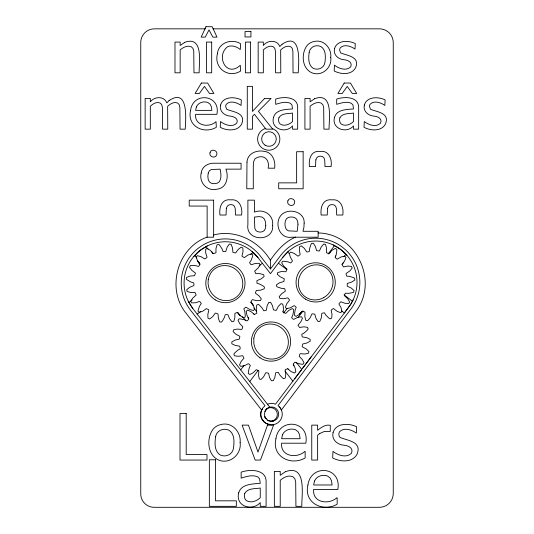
<?xml version="1.0" encoding="UTF-8"?>
<svg xmlns="http://www.w3.org/2000/svg" width="534" height="534" viewBox="0 0 534 534"><rect width="100%" height="100%" fill="white"/><g stroke="black" fill="none" stroke-linecap="round" stroke-linejoin="round"><path stroke-width="0.8" d="M341.914 264.423L343.462 266.92L347.707 266.059L351.472 266.393L352.173 268.068L349.77 270.985L346.179 273.415L346.052 273.955L346.639 276.105L349.543 276.358L353.214 277.52L354.663 278.234L354.81 280.05L351.626 282.086L347.254 283.481L347.24 286.211L351.185 288.006L354.035 290.489L353.621 292.258L352.08 292.752L348.281 293.36L345.371 293.179L344.47 295.215L344.517 295.776L347.714 298.706L349.657 301.944L348.709 303.499L344.937 303.272L340.866 301.79L339.097 303.486L338.97 304.033L341.099 307.804L341.947 311.489L340.572 312.677L337.054 311.295L333.637 308.625L333.082 308.672L331.14 310.174L332.001 314.419L331.667 318.184L329.992 318.885L328.69 317.93L325.96 315.22L324.398 312.757L322.222 313.224L321.795 313.591L321.308 317.897L319.826 321.375L318.01 321.528L315.981 318.344L314.786 314.172L312.083 313.778L310.054 317.904L307.577 320.747L305.802 320.333L304.854 316.675L305.007 312.343L304.64 311.916L302.284 311.229L299.354 314.426L296.116 316.368L294.561 315.427L294.568 313.812L295.162 310.007L296.23 307.29L294.574 305.808L294.027 305.682L290.256 307.818L286.571 308.659L285.383 307.284L286.765 303.766L289.435 300.348L289.388 299.794L287.886 297.852L283.641 298.72L279.876 298.386L279.175 296.704L281.572 293.787L285.169 291.364L285.296 290.816L284.709 288.674L281.798 288.42L278.134 287.252L276.685 286.538L276.539 284.729L279.723 282.693L283.888 281.498L284.282 278.795L280.163 276.772L277.313 274.289L277.727 272.52L281.385 271.566L285.717 271.719L286.144 271.352L286.831 269.002L283.634 266.072L281.692 262.828L282.64 261.273L284.248 261.28L288.053 261.874L290.77 262.948L292.252 261.286L292.378 260.739L290.249 256.967L289.401 253.29L290.776 252.101L294.294 253.483L297.999 256.2L300.208 254.605L299.347 250.353L299.681 246.595L301.356 245.887L304.273 248.29L306.696 251.881L307.244 252.015L309.386 251.421L309.647 248.517L310.808 244.846L311.522 243.404L313.338 243.25L315.367 246.434L316.562 250.6L318.978 251.04L319.492 250.82L321.294 246.875L323.771 244.025L325.546 244.445L326.494 248.103L326.341 252.435L326.708 252.856L329.064 253.543L331.994 250.346L335.232 248.41L336.787 249.351L336.78 250.967L336.186 254.765L335.118 257.481L336.774 258.97L337.321 259.09L341.092 256.961L344.777 256.113L345.965 257.495L344.584 261.006L342.1 264.203M272.707 421.179A7.129 7.129 0 0 0 276.045 408.583L275.437 408.15A7.129 7.129 0 0 0 273.395 407.248L272.667 407.095A7.129 7.129 0 0 0 270.438 407.102L269.71 407.255A7.129 7.129 0 0 0 267.674 408.17L265.211 410.92L264.45 413.783A7.129 7.129 0 0 0 271.219 421.259L273.435 421.019L272.447 421.206M318.064 232.957C356.572 233.311 379.494 282.219 355.29 312.123L281.411 409.978L280.17 407.789L278.007 405.613L350.938 309.012A44.188 44.188 0 0 0 345.838 250.099L342.301 247.122A44.188 44.188 0 0 0 280.41 255.766L270.438 268.976L260.258 255.919A44.188 44.188 0 0 0 202.032 245.6L198.241 248.25A44.188 44.188 0 0 0 190.571 310.267L265.004 405.713L262.875 407.923L261.667 410.132L186.266 313.445C165.954 289.061 177.195 247.696 207.145 237.103M353.121 299.888L351.085 303.706L344.37 312.984L341.707 310.975M335.192 256.927L335.779 255.899M301.463 312.45L302.097 311.456L299.354 314.426L302.284 311.229M311.422 356.558L275.497 404.205L274.796 403.944A10.693 10.693 0 0 0 268.188 403.998L267.494 404.271M302.418 368.52L348.662 307.297A41.338 41.338 0 0 0 340.579 249.398L333.176 244.939M294.661 378.813L301.757 369.394L296.223 362.299M270.438 268.976L270.364 260.192C276.872 250.7 284.809 241.582 295.689 237.089M288.587 251.167L282.686 257.481L270.471 273.655L258.009 257.675L252.008 251.454M240.68 369.888L244.138 365.316M283.641 312.984L287.145 308.345M328.13 254.057L334.484 245.64M249.758 381.53L258.069 370.523M298.019 317.603L303.025 310.975M343.909 256.821L345.865 254.231M329.465 252.909L330.706 251.441M342.474 263.923L343.716 262.454M193.775 256.494L199.996 250.499L207.326 245.927M188.963 302.478L192.16 299.988M250.539 254.464L253.096 252.469M197.2 314.132L200.49 311.569M259.103 265.859L262.394 263.295M323.778 297.592C319.552 300.015 314.319 300.635 309.68 299.1A16.474 16.474 0 0 1 301.243 292.732C298.493 288.687 297.658 283.487 298.833 278.755A18.47 18.47 0 0 1 307.571 267.187C311.789 264.757 317.029 264.136 321.668 265.678A16.474 16.474 0 0 1 330.105 272.046C332.856 276.091 333.69 281.291 332.515 286.017A18.47 18.47 0 0 1 323.778 297.585M213.473 235.013C235.581 229.033 258.917 241.068 270.364 260.192M205.477 28.836L154.76 28.836A13.677 13.677 0 0 0 140.749 42.847L140.749 493.289A13.417 13.417 0 0 0 154.76 507.3L379.24 507.3A13.811 13.811 0 0 0 393.251 493.289L393.251 42.847A13.764 13.764 0 0 0 379.24 28.836L212.959 28.836M213.193 253.737L215.956 252.736L215.983 248.397L217.078 244.786L218.86 244.438L219.941 245.64L222.057 248.851L223.085 251.587L225.315 251.567L225.802 251.3L227.164 247.182L229.32 244.085L231.129 244.305L232.464 247.836L232.937 252.408L235.607 252.976L238.177 249.478L241.188 247.202L242.837 247.97L243.017 251.741L241.982 255.953L242.249 256.447L244.418 257.595L247.936 255.072L251.507 253.83L252.836 255.072L252.502 256.654L251.14 260.252L249.538 262.688L250.86 264.484L251.367 264.717L255.492 263.402L259.27 263.329L260.151 264.917L258.082 268.075L254.658 271.145L255.773 273.635L260.105 273.662L263.723 274.756L264.07 276.545L261.126 278.908L257.108 280.544L256.867 281.051L257.008 283.274L259.804 284.115L263.155 286.01L264.423 287.005L264.203 288.807L260.665 290.149L256.347 290.463L255.426 292.739L255.532 293.286L259.023 295.856L261.306 298.866L260.539 300.515L256.761 300.695L252.555 299.661L252.061 299.934L250.907 302.097L253.436 305.622L254.678 309.186L253.436 310.514L249.792 309.526L246.107 307.237L245.553 307.344L243.838 308.759L244.799 311.516L245.239 315.34L245.179 316.956L243.591 317.837L240.427 315.761L237.363 312.343L234.867 313.451L234.847 317.79L233.752 321.401L231.963 321.748L229.6 318.805L227.958 314.793L227.457 314.553L225.235 314.686L224.387 317.483L222.498 320.834L221.503 322.109L219.701 321.882L218.359 318.351L218.039 314.025L215.769 313.104L215.215 313.211L212.652 316.709L209.642 318.992L207.993 318.217L207.813 314.446L208.841 310.234L208.574 309.747L206.411 308.592L202.887 311.122L199.322 312.357L197.987 311.115L198.328 309.54L199.683 305.935L201.291 303.499L199.97 301.703L199.462 301.47L195.331 302.785L191.552 302.865L190.671 301.269L192.747 298.112L196.165 295.042L195.05 292.552L190.718 292.525L187.1 291.43L186.76 289.648L189.703 287.279L193.715 285.643L193.955 285.136L193.815 282.913L191.025 282.072L187.674 280.183L186.399 279.182L186.626 277.38L190.157 276.038L194.483 275.724L195.404 273.448L195.29 272.901L191.799 270.331L189.517 267.32L190.291 265.672L191.893 265.505L195.738 265.685L198.555 266.453L199.849 264.644L199.916 264.09L197.386 260.572L196.152 257.001L197.393 255.673L201.038 256.667L204.722 258.95L206.805 257.648L207.038 257.141L205.717 253.009L205.643 249.238L207.239 248.357L210.396 250.426L213.193 253.737L212.265 252.635M287.512 252.195L289.455 253.663M344.003 294.848L352.42 301.203M278.388 263.169L287.038 269.703M283.234 312.423L285.783 313.405L288.867 310.354L292.198 308.572L293.707 309.587L293.62 311.202L292.839 314.967L291.637 317.63L293.226 319.192L293.76 319.345L297.632 317.403L301.356 316.735L302.471 318.171L300.922 321.615L298.025 325.179L299.514 327.469L303.793 326.815L307.537 327.329L308.158 329.037L307.143 330.292L304.3 332.882L301.763 334.331L302.124 336.527L302.471 336.967L306.75 337.668L310.147 339.317L310.207 341.133L306.93 343.008L302.711 343.996L302.157 346.386L302.351 346.913L306.202 348.902L308.926 351.519L308.418 353.268L304.72 354.035L300.402 353.675L299.961 354.015L299.16 356.338L302.204 359.422L303.986 362.753L302.972 364.255L301.356 364.175L297.592 363.394L294.928 362.192L293.366 363.774L293.213 364.315L295.162 368.186L295.823 371.904L294.388 373.026L290.943 371.47L287.666 368.64L285.189 369.788L285.75 374.347L285.229 378.092L283.521 378.713L282.266 377.698L279.676 374.848L278.234 372.311L276.031 372.679L275.597 373.019L274.89 377.298L273.248 380.702L271.426 380.762L269.55 377.485L268.562 373.259L266.172 372.705L265.645 372.899L263.656 376.75L261.039 379.474L259.29 378.973L258.523 375.275L258.883 370.956L258.543 370.509L256.22 369.708L253.143 372.759L249.812 374.541L248.303 373.52L248.39 371.911L249.164 368.14L250.366 365.483L248.784 363.921L248.243 363.767L244.372 365.71L240.654 366.377L239.532 364.942L241.088 361.498L243.918 358.214L242.77 355.737L238.211 356.298L234.466 355.784L233.845 354.075L234.867 352.82L237.71 350.231L240.247 348.782L239.886 346.586L239.539 346.145L235.26 345.445L231.863 343.796L231.796 341.98L235.08 340.105L239.299 339.117L239.853 336.727L239.659 336.2L235.808 334.211L233.084 331.594L233.585 329.845L237.283 329.077L241.602 329.438L242.049 329.091L242.85 326.775L239.799 323.691L238.017 320.36L239.038 318.858L240.647 318.938L244.418 319.719L247.075 320.921L248.644 319.339L248.797 318.798L246.848 314.926L246.181 311.209L247.616 310.087L251.06 311.636L254.344 314.473L256.821 313.325L256.26 308.765L256.774 305.021L258.483 304.4L259.738 305.415L262.327 308.265L263.776 310.801L265.972 310.434L266.413 310.087L267.113 305.815L268.762 302.411L270.578 302.351L272.453 305.628L273.448 309.853L275.838 310.408L276.358 310.214L278.347 306.362L280.971 303.639L282.713 304.14L283.133 305.695L283.554 309.52L283.234 312.423L282.606 311.028M251.087 302.324L253.436 305.622L250.907 302.097M199.736 263.863L197.386 260.572L199.916 264.09M346.893 255.299L340.579 249.398A41.338 41.338 0 0 0 282.686 257.481M293.353 364.568L294.06 365.516M248.65 318.544L247.95 317.596M239.379 314.533L240.427 315.761L237.63 312.45M279.395 406.855L280.17 407.789M253.383 313.358L254.131 314.272M287.873 368.84L288.627 369.755M251.447 302.618L252.635 304.133M205.79 246.341L208.06 249.251M253.83 307.944L256.44 311.289M194.783 255.412L196.779 257.969M242.59 316.709L245.647 320.634M284.896 370.963L292.872 381.189M198.194 262.054L199.376 263.569M188.242 301.183L192.814 308.512L269.803 407.235M211.638 251.567L212.819 253.083M238.004 313.104L239.185 314.619M264.557 416.647L266.045 418.643L264.704 416.827M265.819 409.611A6.755 6.755 0 0 1 274.937 409.211A6.755 6.755 0 0 1 276.125 418.255A6.755 6.755 0 0 1 267.22 420.231M270.591 424.437A10.053 10.053 0 0 1 261.887 409.358M272.313 128.547A11.134 11.134 0 0 1 277.573 145.869A11.134 11.134 0 0 1 259.484 145.275A11.134 11.134 0 0 1 265.859 128.34M192.814 308.512A41.338 41.338 0 0 1 199.996 250.499A41.338 41.338 0 0 1 258.009 257.675M264.911 411.601A7.129 7.129 0 0 1 267.073 408.61M280.791 408.717A10.693 10.693 0 0 1 271.652 424.83A10.693 10.693 0 0 1 262.267 408.864M298.005 224.18L297.204 231.295L288.4 230.848L286.411 229.513C284.468 226.329 284.428 221.997 286.411 218.82L288.353 217.411L291.224 216.938L294.254 217.405L296.363 218.806L297.598 221.083L298.005 224.18M304.16 223.112L303.899 227.491L302.978 231.295L318.157 231.295L318.157 237.209L291.951 237.209C279.536 239.299 273.782 223.125 281.385 214.848C288.634 207.579 304.841 211.497 304.16 223.112M240.126 442.613C241.762 454.574 229.36 465.081 218.046 459.787C207.152 454.327 206.378 437.94 213.22 429.009A13.917 13.917 0 0 1 221.209 424.463C232.063 421.706 241.308 432.133 240.126 442.613M330.766 57.458C332.215 67.992 321.294 77.236 311.342 72.577C301.75 67.771 301.076 53.353 307.097 45.49A12.249 12.249 0 0 1 314.125 41.492C323.677 39.062 331.814 48.24 330.766 57.458M246.982 162.129L246.781 188.769L253.283 188.769L253.283 165.88L253.703 161.562L254.965 158.792C262.828 153.458 270.104 158.978 268.135 168.197L274.643 168.197C275.731 160.881 272.287 151.95 263.943 151.329C256.474 149.74 247.382 153.645 246.982 162.129M190.598 110.411C186.733 126.131 203.834 134.655 216.323 127.292L216.023 121.652C209.174 128.22 194.316 125.817 195.604 114.329L216.904 114.329C220.956 94.518 192.841 91.414 190.598 110.411M275.924 438.748C271.526 456.61 290.963 466.302 305.154 457.932L305.154 451.517L304.814 451.517C296.737 458.753 280.323 456.59 281.612 443.207L305.815 443.207C310.007 420.458 278.888 417.134 275.924 438.748M307.931 485.019C303.539 502.888 322.97 512.573 337.168 504.203L337.168 497.795L336.82 497.795C328.75 505.024 312.33 502.868 313.625 489.478L337.822 489.478C342.014 466.736 310.895 463.405 307.931 485.019M272.634 225.288C274.309 242.323 245.293 241.708 247.889 224.554L247.889 200.15L254.398 200.15L254.398 212.118C263.756 208.333 273.849 215.002 272.634 225.288M201.205 173.083C198.695 182.661 207.479 191.766 217.158 189.156C226.723 188.235 228.993 176.674 225.895 169.138L241.081 169.138L241.081 163.23L214.875 163.23C208.687 162.75 201.765 166.348 201.205 173.083M217.438 53.72C213.62 67.951 228.225 78.752 240.58 71.082L240.273 65.275C226.282 78.318 215.362 55.503 227.798 46.612C232.143 44.903 236.869 46.672 240.273 49.535L240.58 43.728C231.836 38.201 218.339 42.653 217.438 53.72M220.562 105.085C219.047 111.065 224.434 115.724 230.027 116.092C233.745 116.299 238.885 118.588 236.756 123.167C232.317 127.639 224.814 124.976 220.509 121.512L220.235 127.319C226.863 130.823 237.57 131.664 241.682 124.062C246.187 112.874 233.612 112.173 226.696 109.256L225.655 106.379L226.089 104.484C229.98 100.032 237.016 102.508 241.061 105.445L241.335 99.918C234.713 96.5 222.885 96.4 220.562 105.085M334.518 48.741C332.996 54.715 338.382 59.381 343.976 59.741C347.694 59.948 352.834 62.238 350.704 66.817C346.272 71.289 338.763 68.632 334.458 65.161L334.184 70.969C340.812 74.473 351.519 75.314 355.631 67.711C360.136 56.524 347.561 55.823 340.645 52.906L339.604 50.029L340.045 48.133C343.929 43.688 350.965 46.164 355.01 49.095L355.284 43.568C348.662 40.15 336.834 40.05 334.518 48.741M364.355 105.085C362.833 111.065 368.22 115.724 373.813 116.092C377.531 116.299 382.678 118.588 380.542 123.167C376.11 127.639 368.607 124.976 364.295 121.512L364.021 127.319C370.649 130.823 381.356 131.664 385.468 124.062C389.98 112.874 377.398 112.173 370.489 109.256L369.441 106.379L369.882 104.484C373.767 100.032 380.802 102.508 384.847 105.445L385.121 99.918C378.499 96.5 366.671 96.4 364.355 105.085M333.049 432.7C331.32 439.489 337.448 444.789 343.803 445.202C348.028 445.436 353.868 448.039 351.445 453.239C346.406 458.326 337.882 455.302 332.982 451.364L332.669 457.958C340.205 461.943 352.373 462.898 357.046 454.254C362.165 441.545 347.874 440.75 340.018 437.433L339.13 436.078L338.83 434.169L339.33 432.013C343.749 426.953 351.739 429.77 356.338 433.107L356.652 426.82C349.129 422.935 335.686 422.828 333.049 432.7M208.24 279.689L208.053 283.347L208.627 286.992A18.47 18.47 0 0 0 217.545 298.419C221.81 300.782 227.05 301.316 231.669 299.707A16.474 16.474 0 0 0 240.006 293.206C243.043 288.6 243.584 282.566 241.628 277.433A18.51 18.51 0 0 0 234.86 268.749C230.354 265.598 224.367 264.65 219.16 266.479A16.474 16.474 0 0 0 210.823 272.981L209.174 276.185L208.24 279.689M253.83 338.156L253.837 343.642L254.785 347.22A18.483 18.483 0 0 0 263.135 356.886C267.401 359.242 272.64 359.782 277.259 358.174A16.474 16.474 0 0 0 285.597 351.672C288.28 347.587 289.034 342.374 287.786 337.662A18.47 18.47 0 0 0 278.868 326.234C274.609 323.864 269.363 323.33 264.751 324.939A16.474 16.474 0 0 0 256.413 331.44L254.765 334.644L253.83 338.156M226.343 208.3L226.036 215.022L219.961 215.022C218.987 207.492 221.503 198.655 230.862 199.843C239.619 198.735 242.796 207.92 241.575 215.022L235.501 215.022L235.227 208.547L234.419 206.224L232.998 204.983L230.862 204.569L228.766 204.983L227.257 206.224L226.343 208.3M215.609 436.699C214.701 442.866 214.241 451.537 220.489 455.115C225.875 457.444 232.477 454.514 233.438 448.46C234.313 442.312 234.88 433.575 228.592 430.05C223.205 427.787 216.564 430.618 215.609 436.699M309.193 52.259C308.398 57.692 307.991 65.322 313.485 68.465C318.231 70.515 324.038 67.938 324.886 62.611C325.653 57.198 326.154 49.515 320.627 46.411C315.881 44.415 310.04 46.905 309.193 52.259M315.841 159.866L315.534 166.588L309.453 166.588C308.485 159.052 311.002 150.214 320.36 151.402C329.111 150.301 332.295 159.486 331.073 166.588L324.992 166.588L324.725 160.107L323.918 157.79L322.489 156.549L320.36 156.135L318.264 156.549L316.755 157.79L315.841 159.866M327.549 208.3L327.242 215.022L321.161 215.022C320.193 207.492 322.71 198.655 332.068 199.843C340.819 198.735 344.003 207.92 342.781 215.022L336.7 215.022L336.433 208.547L335.626 206.224L334.197 204.983L332.068 204.569L329.972 204.983L328.457 206.224L327.549 208.3M208.22 173.123L207.853 176.427L208.22 179.524L209.328 181.807L211.27 183.215L214.141 183.689L217.178 183.222L219.287 181.82C221.784 178.096 220.916 173.283 220.128 169.138L211.317 169.572L209.328 170.867L208.22 173.123M273.535 117.293C270.197 128.761 285.73 134.094 292.512 125.89L292.512 129.161L297.658 129.161L297.658 108.142C298.359 96.494 283.614 96.294 275.698 99.09L275.698 104.344C280.357 102.915 285.67 101.106 290.423 103.302L291.958 105.018L292.512 108.943C285.897 109.49 275.838 109.35 273.535 117.293M238.685 492.842C235.16 506.352 252.135 511.712 260.252 502.607L260.252 506.332L266.099 506.332L266.099 482.442C266.9 469.206 250.139 468.979 241.148 472.156L241.148 478.13C246.441 476.502 252.482 474.452 257.875 476.942L259.624 478.898L260.252 483.35C252.736 483.978 241.301 483.817 238.685 492.842M334.531 117.293C331.2 128.761 346.726 134.094 353.508 125.89L353.508 129.161L358.654 129.161L358.654 108.142C359.362 96.494 344.61 96.294 336.7 99.09L336.7 104.344C341.359 102.915 346.673 101.106 351.419 103.302L352.961 105.018L353.508 108.943C346.893 109.49 336.834 109.35 334.531 117.293M265.772 225.381L265.391 228.505L264.257 230.575C261.994 232.61 258.369 232.53 256.013 230.681L254.798 228.365L254.398 217.084L259.224 216.584L262.227 217.151L264.243 218.853L265.391 221.623L265.772 225.381M278.868 117.834L278.534 119.916L278.908 122.233L280.023 123.908C284.015 126.738 289.288 124.622 292.512 121.598L292.512 113.068C287.919 113.835 281.451 113.021 278.868 117.834M244.752 493.463L244.365 495.826L244.792 498.462L246.054 500.358C250.593 503.575 256.587 501.172 260.252 497.735L260.252 488.043C255.032 488.917 247.683 487.989 244.752 493.463M339.871 117.834L339.531 119.916L339.904 122.233L341.019 123.908C345.011 126.738 350.291 124.622 353.508 121.598L353.508 113.068C348.916 113.835 342.448 113.021 339.871 117.834M210.102 152.384C208.36 156.549 215.149 159.172 216.684 154.927C218.433 150.768 211.584 148.065 210.102 152.384M287.893 200.797C286.144 204.963 292.939 207.586 294.474 203.341C296.223 199.182 289.375 196.479 287.893 200.797M196.378 106.947L195.604 110.371L211.864 110.371L211.371 106.767L210.109 104.21L207.779 102.448C203.467 100.953 198.207 102.521 196.378 106.947M282.493 434.809L281.612 438.701L300.095 438.701L299.527 434.603L298.092 431.699L295.449 429.696C290.543 427.994 284.569 429.777 282.493 434.809M314.499 481.081L313.625 484.979L332.101 484.979L331.541 480.88L330.099 477.97L327.455 475.974C322.556 474.272 316.575 476.054 314.499 481.081M267.481 425.131L258.009 452.084L248.443 425.131L242.096 425.131L255.165 460.054L260.445 460.054L273.608 425.131L267.481 425.131M205.964 26.7L201.178 37.126L205.223 37.126L209.021 29.891L212.846 37.126L216.998 37.126L212.212 26.7L205.964 26.7M201.385 83.05L195.11 93.477L199.376 93.477L204.442 86.435L209.528 93.477L213.9 93.477L207.633 83.05L201.385 83.05M344.183 83.05L337.909 93.477L342.174 93.477L347.234 86.435L352.327 93.477L356.699 93.477L350.431 83.05L344.183 83.05M264.61 98.43L252.448 111.419L252.448 86.348L247.275 86.348L247.275 129.161L252.448 129.161L252.448 116.312L254.484 114.329L265.959 129.161L272.754 129.161L258.423 111.279L271.052 98.43L264.61 98.43M169.084 100.592L166.775 102.888C164.265 95.826 154.299 96.4 150.321 101.84L150.321 98.43L145.148 98.43L145.148 129.161L150.321 129.161L150.321 106.213C152.978 103.83 156.469 101.467 160.167 103.022L161.735 104.651L162.423 107.468L162.59 129.161L167.763 129.161L167.649 106.299C170.339 103.89 173.857 101.44 177.615 103.022L179.184 104.651L179.871 107.468L180.031 129.161L185.205 129.161C185.799 119.015 188.702 87.422 169.084 100.592M282.099 44.242L279.783 46.538C277.279 39.476 267.314 40.05 263.335 45.49L263.335 42.079L258.162 42.079L258.162 72.811L263.335 72.811L263.335 49.869C265.992 47.486 269.483 45.116 273.181 46.678L274.75 48.3L275.437 51.117L275.604 72.811L280.777 72.811L280.664 49.949C283.354 47.546 286.871 45.09 290.629 46.678L292.198 48.3L292.886 51.117L293.046 72.811L298.219 72.811C298.813 62.672 301.717 31.072 282.099 44.242M319.793 433.481L317.63 435.263L317.63 460.054L311.756 460.054L311.756 425.131L317.63 425.131L317.63 430.324C321.174 427.44 325.406 424.216 330.266 425.318L330.266 431.445L324.425 431.425L319.793 433.481M184.724 42.326L180.158 45.49L180.158 42.079L174.985 42.079L174.985 72.811L180.158 72.811L180.158 49.869C183.229 47.366 187.174 45.116 191.219 46.718L192.981 48.434L193.762 51.364L193.969 72.811L199.142 72.811C198.922 63.232 203.895 35.344 184.724 42.326M314.659 98.677L310.094 101.84L310.094 98.43L304.921 98.43L304.921 129.161L310.094 129.161L310.094 106.213C313.164 103.709 317.109 101.467 321.154 103.062L322.916 104.784L323.697 107.714L323.904 129.161L329.077 129.161C328.857 119.583 333.83 91.694 314.659 98.677M285.423 471.689L280.23 475.287L280.23 471.409L274.349 471.409L274.349 506.332L280.23 506.332L280.23 480.253C283.721 477.409 288.206 474.859 292.799 476.675L294.801 478.631L295.689 481.962L295.923 506.332L301.803 506.332C301.556 495.445 307.204 463.752 285.423 471.689M250.927 31.573L245.033 31.573L245.033 36.933L250.927 36.933L250.927 31.573M211.691 42.079L206.518 42.079L206.518 72.811L211.691 72.811L211.691 42.079M250.566 42.079L245.393 42.079L245.393 72.811L250.566 72.811L250.566 42.079M303.138 151.709L296.637 151.709L296.637 182.862L278.708 182.862L278.708 188.769L303.138 188.769L303.138 151.709M213.647 200.15L189.216 200.15L189.216 206.064L207.139 206.064L207.139 237.209L213.647 237.209L213.647 200.15M186.192 413.503L179.998 413.503L179.998 460.054L206.985 460.054L206.985 454.554L186.192 454.554L186.192 413.503M215.542 459.774L209.348 459.774L209.348 506.332L236.335 506.332L236.335 500.825L215.542 500.825L215.542 459.774M263.683 421.353L262.354 419.557L263.683 421.353M265.064 145.181A7.302 7.302 0 0 0 276.265 139.321A7.302 7.302 0 0 0 265.592 132.545A7.302 7.302 0 0 0 265.064 145.181M260.025 357.8A19.604 19.604 0 0 0 290.556 342.941A19.604 19.604 0 0 0 262.428 323.931A19.604 19.604 0 0 0 260.025 357.8M305.501 299.147A19.604 19.604 0 0 0 335.272 282.813A19.604 19.604 0 0 0 306.242 265.198A19.604 19.604 0 0 0 305.501 299.147M215.302 299.888A19.604 19.604 0 0 0 245.013 283.454A19.604 19.604 0 0 0 215.923 265.939A19.604 19.604 0 0 0 215.302 299.888"/></g></svg>
